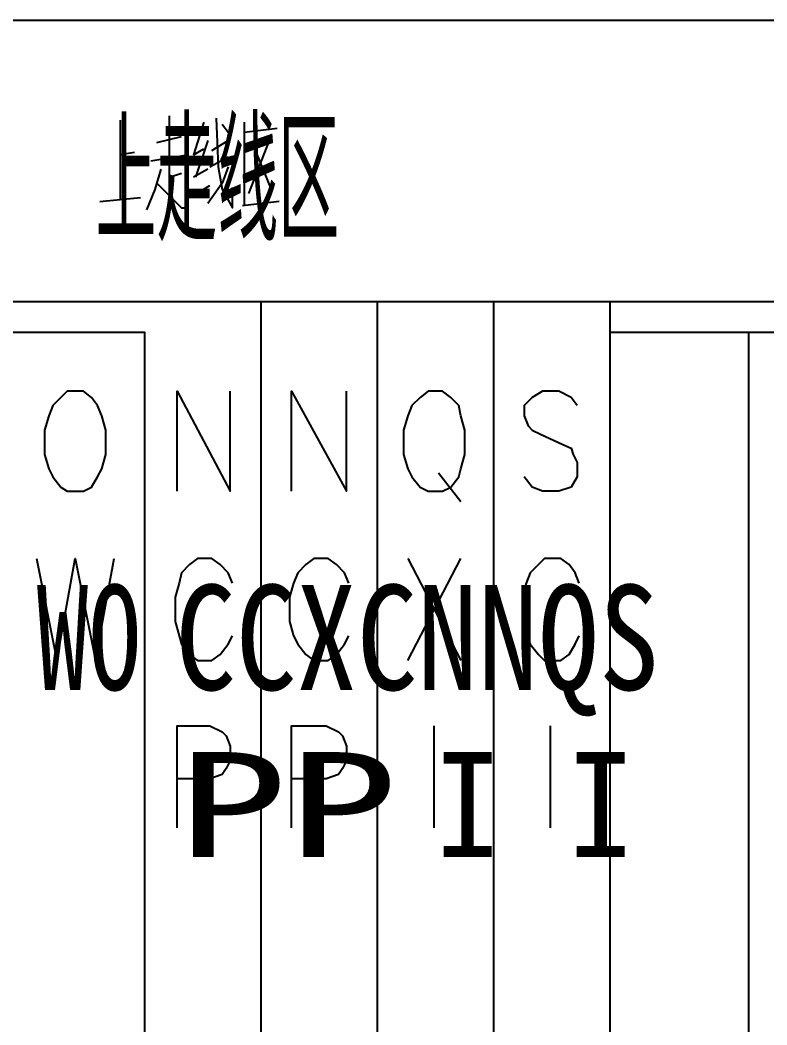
# Model space of a CAD drawing. Header units: metres. Extents: x 17 to 1264, y 17 to 859.
# Drawn here: x 389.1 to 441.8, y 581.2 to 652.2 of the extents above; entities that cross this region are included whole.
import ezdxf

# ---------------------------------------------------------------- set-up
doc = ezdxf.new("R2010")
doc.units = ezdxf.units.M
for name, color, linetype in [('LINES', 7, 'Continuous'), ('POLYLINES', 4, 'Continuous'), ('RECTS', 7, 'Continuous'), ('TEXTS', 3, 'Continuous')]:
    doc.layers.add(name, color=color, linetype=linetype)

msp = doc.modelspace()

# ---------------------------------------------------------------- linework, layer by layer
at = {"layer": 'LINES'}
for p, q in [((396.14, 645.12), (396.14, 639.5)), ((399.59, 645.41), (399.59, 642.53)), ((402.04, 644.98), (401.32, 642.67)), ((403.34, 644.83), (403.77, 644.26)), ((404.92, 639.07), (404.92, 644.98)), ((404.92, 644.26), (407.23, 644.54)), ((398.73, 643.54), (400.46, 643.97)), ((402.33, 643.68), (401.47, 641.09)), ((402.62, 642.96), (403.77, 643.68)), ((406.65, 643.68), (405.21, 639.94)), ((401.32, 642.67), (402.04, 643.1)), ((405.5, 643.39), (406.79, 640.22)), ((397.15, 642.82), (396.14, 642.67)), ((398.3, 642.24), (400.89, 642.67)), ((399.59, 642.38), (399.59, 639.79)), ((402.47, 641.81), (403.77, 642.53)), ((402.33, 641.66), (401.32, 641.09)), ((399.59, 641.09), (400.46, 641.38)), ((401.32, 639.79), (402.47, 640.51)), ((394.7, 639.36), (397.58, 639.65)), ((407.37, 639.36), (404.78, 639.07)), ((418.6, 620.21), (420.19, 618.19)), ((416.44, 606.96), (420.19, 614.16)), ((416.44, 614.16), (420.19, 606.96)), ((418.31, 595.15), (418.31, 602.35)), ((426.52, 595.15), (426.52, 602.35))]:
    msp.add_line(p, q, dxfattribs=at)
at = {"layer": 'POLYLINES'}
for points in [[(402.91, 645.26), (403.05, 641.81), (403.34, 640.22)], [(399.02, 641.66), (398.59, 640.22), (398.01, 638.78)], [(403.77, 641.81), (403.34, 640.66), (402.33, 639.22)], [(398.73, 640.66), (400.46, 638.93), (400.89, 638.93)], [(403.34, 640.22), (404.06, 638.93), (404.06, 640.37)], [(392.39, 625.97), (391.96, 625.54), (391.39, 624.96), (391.1, 624.24), (390.81, 623.23), (390.81, 621.5), (391.1, 620.5), (391.39, 619.92), (391.96, 619.2), (392.39, 618.91), (393.55, 618.91), (394.12, 619.2), (394.55, 619.92), (394.84, 620.5), (395.13, 621.5), (395.13, 623.23), (394.84, 624.24), (394.55, 624.96), (394.12, 625.54), (393.55, 625.97), (392.39, 625.97)], [(400.17, 618.91), (400.17, 625.97), (403.91, 618.91), (403.91, 625.97)], [(408.23, 618.91), (408.23, 625.97), (412.12, 618.91), (412.12, 625.97)], [(417.88, 625.97), (417.31, 625.54), (416.73, 624.96), (416.44, 624.24), (416.15, 623.23), (416.15, 621.5), (416.44, 620.5), (416.73, 619.92), (417.31, 619.2), (417.88, 618.91), (418.89, 618.91), (419.47, 619.2), (420.04, 619.92), (420.19, 620.5), (420.47, 621.5), (420.47, 623.23), (420.19, 624.24), (420.04, 624.96), (419.47, 625.54), (418.89, 625.97), (417.88, 625.97)], [(428.39, 624.96), (427.96, 625.54), (427.1, 625.97), (425.95, 625.97), (425.23, 625.54), (424.65, 624.96), (424.65, 624.24), (424.94, 623.52), (425.23, 623.23), (425.8, 622.94), (427.39, 622.22), (427.96, 621.94), (428.11, 621.5), (428.39, 620.93), (428.39, 619.92), (427.96, 619.2), (427.1, 618.91), (425.95, 618.91), (425.23, 619.2), (424.65, 619.92)], [(390.23, 614.16), (391.67, 606.96), (392.97, 614.16), (394.41, 606.96), (395.71, 614.16)], [(404.06, 612.43), (403.77, 613.15), (403.19, 613.73), (402.62, 614.16), (401.61, 614.16), (401.03, 613.73), (400.46, 613.15), (400.31, 612.43), (400.03, 611.42), (400.03, 609.7), (400.31, 608.69), (400.46, 608.11), (401.03, 607.39), (401.61, 606.96), (402.62, 606.96), (403.19, 607.39), (403.77, 608.11), (404.06, 608.69)], [(412.27, 612.43), (411.98, 613.15), (411.4, 613.73), (410.83, 614.16), (409.82, 614.16), (409.24, 613.73), (408.67, 613.15), (408.38, 612.43), (408.09, 611.42), (408.09, 609.7), (408.38, 608.69), (408.67, 608.11), (409.24, 607.39), (409.82, 606.96), (410.83, 606.96), (411.4, 607.39), (411.98, 608.11), (412.27, 608.69)], [(428.54, 612.43), (428.25, 613.15), (427.82, 613.73), (427.24, 614.16), (426.09, 614.16), (425.66, 613.73), (425.08, 613.15), (424.79, 612.43), (424.51, 611.42), (424.51, 609.7), (424.79, 608.69), (425.08, 608.11), (425.66, 607.39), (426.09, 606.96), (427.24, 606.96), (427.82, 607.39), (428.25, 608.11), (428.54, 608.69)], [(400.17, 595.15), (400.17, 602.35), (402.47, 602.35), (403.34, 601.92), (403.63, 601.63), (403.91, 600.91), (403.91, 599.9), (403.63, 599.33), (403.34, 598.9), (402.47, 598.61), (400.17, 598.61)], [(408.23, 595.15), (408.23, 602.35), (410.68, 602.35), (411.55, 601.92), (411.83, 601.63), (412.12, 600.91), (412.12, 599.9), (411.83, 599.33), (411.55, 598.9), (410.68, 598.61), (408.23, 598.61)]]:
    msp.add_lwpolyline(points, dxfattribs=at)
at = {"layer": 'RECTS'}
for points in [[(338.97, 652.18), (479.66, 652.18), (479.66, 384.77), (338.97, 384.77)], [(338.97, 632.3), (479.66, 632.3), (479.66, 384.77), (338.97, 384.77)], [(397.87, 632.3), (406.07, 632.3), (406.07, 534.96), (397.87, 534.96)], [(397.87, 632.3), (406.07, 632.3), (406.07, 534.96), (397.87, 534.96)], [(406.07, 632.3), (414.28, 632.3), (414.28, 534.96), (406.07, 534.96)], [(414.28, 632.3), (422.49, 632.3), (422.49, 534.96), (414.28, 534.96)], [(422.49, 632.3), (430.7, 632.3), (430.7, 534.96), (422.49, 534.96)], [(388.07, 630.14), (397.87, 630.14), (397.87, 534.96), (388.07, 534.96)], [(430.7, 630.14), (440.49, 630.14), (440.49, 534.96), (430.7, 534.96)], [(440.49, 630.14), (450.28, 630.14), (450.28, 534.96), (440.49, 534.96)]]:
    msp.add_lwpolyline(points, dxfattribs=at)

# ---------------------------------------------------------------- texts
at = {"layer": 'TEXTS'}
for s, width, p in [('上走线区', 0.445399, (394.41, 637.39)), ('WO', 0.731374, (390.23, 604.88)), ('CCXCNNQS', 0.845904, (400.03, 604.88)), ('PP', 1.541344, (400.17, 593.07)), ('I I', 0.931003, (418.31, 593.07))]:
    msp.add_text(s, height=7.42, dxfattribs=dict(at, width=width)).set_placement(p)

doc.saveas('drawing.dxf')
